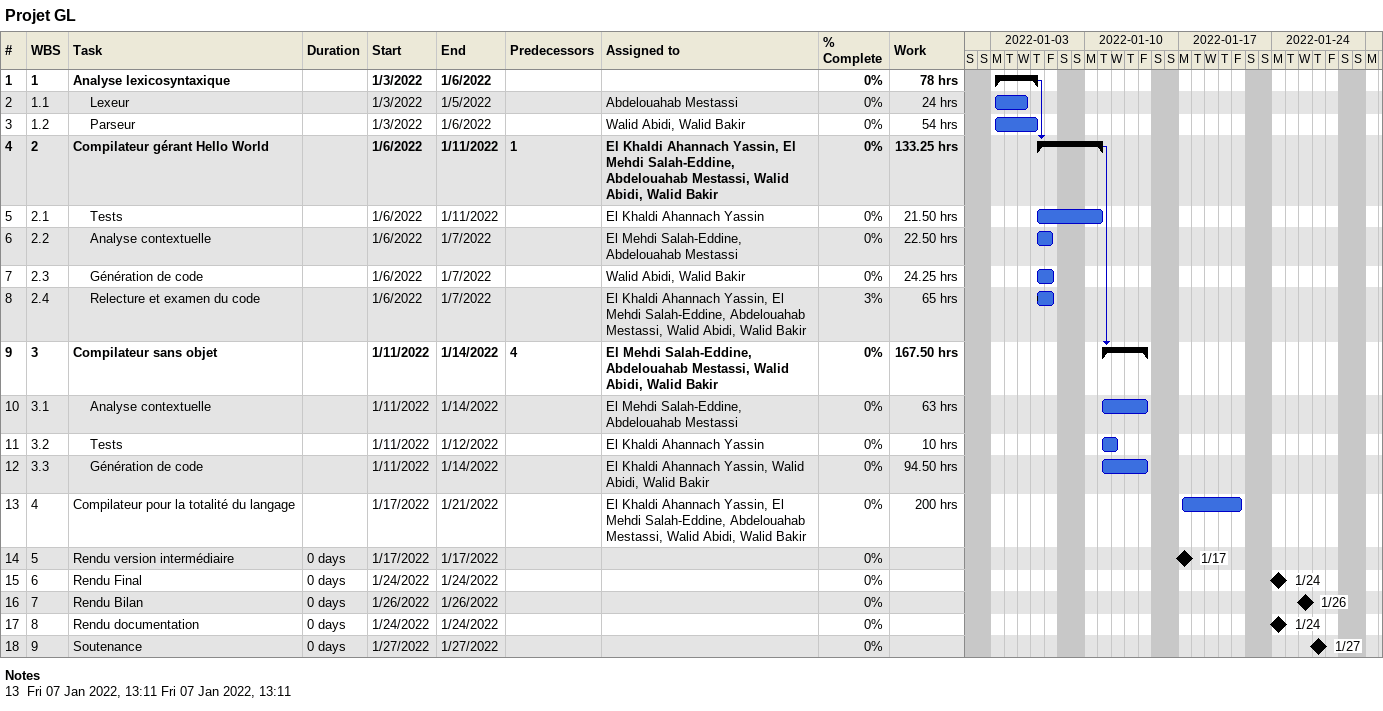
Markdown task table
Projet GL

| ID | WBS | Task | Duration | Start | Finish | Predecessors | Resources | % complete | Work (h) |
|---|---|---|---|---|---|---|---|---|---|
| 1 | 1 | **Analyse lexicosyntaxique** |  | 2022-01-03 | 2022-01-06 |  |  | 0 | 78 |
| 2 | 1.1 | Lexeur |  | 2022-01-03 | 2022-01-05 |  | Abdelouahab Mestassi | 0 | 24 |
| 3 | 1.2 | Parseur |  | 2022-01-03 | 2022-01-06 |  | Walid Abidi, Walid Bakir | 0 | 54 |
| 4 | 2 | **Compilateur gérant Hello World** |  | 2022-01-06 | 2022-01-11 | 1 | El Khaldi Ahannach Yassin, El Mehdi Salah-Eddine, Abdelouahab Mestassi, Walid Abidi, Walid Bakir | 0 | 133.25 |
| 5 | 2.1 | Tests |  | 2022-01-06 | 2022-01-11 |  | El Khaldi Ahannach Yassin | 0 | 21.50 |
| 6 | 2.2 | Analyse contextuelle |  | 2022-01-06 | 2022-01-07 |  | El Mehdi Salah-Eddine, Abdelouahab Mestassi | 0 | 22.50 |
| 7 | 2.3 | Génération de code |  | 2022-01-06 | 2022-01-07 |  | Walid Abidi, Walid Bakir | 0 | 24.25 |
| 8 | 2.4 | Relecture et examen du code |  | 2022-01-06 | 2022-01-07 |  | El Khaldi Ahannach Yassin, El Mehdi Salah-Eddine, Abdelouahab Mestassi, Walid Abidi, Walid Bakir | 3 | 65 |
| 9 | 3 | **Compilateur sans objet** |  | 2022-01-11 | 2022-01-14 | 4 | El Mehdi Salah-Eddine, Abdelouahab Mestassi, Walid Abidi, Walid Bakir | 0 | 167.50 |
| 10 | 3.1 | Analyse contextuelle |  | 2022-01-11 | 2022-01-14 |  | El Mehdi Salah-Eddine, Abdelouahab Mestassi | 0 | 63 |
| 11 | 3.2 | Tests |  | 2022-01-11 | 2022-01-12 |  | El Khaldi Ahannach Yassin | 0 | 10 |
| 12 | 3.3 | Génération de code |  | 2022-01-11 | 2022-01-14 |  | El Khaldi Ahannach Yassin, Walid Abidi, Walid Bakir | 0 | 94.50 |
| 13 | 4 | Compilateur pour la totalité du langage |  | 2022-01-17 | 2022-01-21 |  | El Khaldi Ahannach Yassin, El Mehdi Salah-Eddine, Abdelouahab Mestassi, Walid Abidi, Walid Bakir | 0 | 200 |
| 14 | 5 | Rendu version intermédiaire | 0d | 2022-01-17 | 2022-01-17 |  |  | 0 |  |
| 15 | 6 | Rendu Final | 0d | 2022-01-24 | 2022-01-24 |  |  | 0 |  |
| 16 | 7 | Rendu Bilan | 0d | 2022-01-26 | 2022-01-26 |  |  | 0 |  |
| 17 | 8 | Rendu documentation | 0d | 2022-01-24 | 2022-01-24 |  |  | 0 |  |
| 18 | 9 | Soutenance | 0d | 2022-01-27 | 2022-01-27 |  |  | 0 |  |

Notes
- 13: Fri 07 Jan 2022, 13:11 Fri 07 Jan 2022, 13:11
